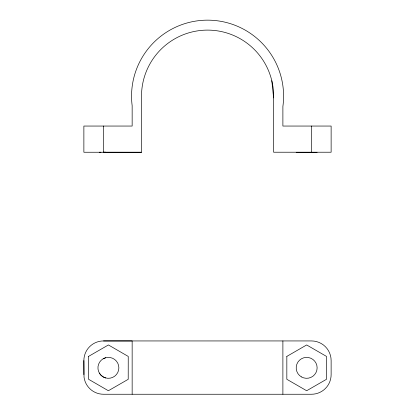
<?xml version="1.0" encoding="UTF-8"?>
<svg xmlns="http://www.w3.org/2000/svg" width="415" height="415" viewBox="0 0 415 415"><rect width="100%" height="100%" fill="white"/><g stroke="black" fill="none" stroke-linecap="round" stroke-linejoin="round"><path stroke-width="0.62" d="M273.615 97.904A66.063 66.063 0 0 0 209.305 30.129A66.063 66.063 0 0 0 141.531 94.438L141.531 152.258L83.872 152.248L83.877 126.056L132.152 126.051L132.152 105.701A76.023 76.023 0 0 1 207.967 20.153A76.023 76.023 0 0 1 282.89 106.489L282.89 126.051L331.129 126.051L331.129 152.222L273.615 152.222L273.615 97.904L271.815 80.754M103.501 340.948L311.504 340.938A19.624 19.624 0 0 1 325.381 346.686L327.077 348.616A19.624 19.624 0 0 1 331.129 360.562L331.129 374.626A19.624 19.624 0 0 1 311.504 394.25L103.496 394.25A19.624 19.624 0 0 1 84.038 377.188L83.872 360.562A19.624 19.624 0 0 1 103.496 340.938L132.152 340.938L132.152 394.25M103.496 126.051L103.496 152.243L103.169 152.248L141.531 152.258M105.69 377.956L103.169 376.908A10.463 10.463 0 0 1 103.169 358.783L105.69 357.735M99.335 152.248L101.001 152.248M296.196 152.295L317.127 152.295M99.335 373.08L101.001 375.248L103.169 376.908A10.463 10.463 0 0 0 118.866 367.846A10.463 10.463 0 0 0 103.169 358.783M311.504 126.051L311.504 152.222M282.89 340.938L282.89 394.25M83.872 360.562L83.872 374.626M88.587 356.376L88.561 379.269L108.372 390.738L128.214 379.315L128.24 356.423L108.424 344.953L88.587 356.376M286.838 356.392L286.832 379.289L306.654 390.738L326.486 379.3L326.491 356.407L306.664 344.953L286.838 356.392M105.69 152.248L103.496 152.248L105.69 152.248M301.43 376.908A10.463 10.463 0 0 0 317.127 367.846A10.463 10.463 0 0 0 301.43 358.783A10.463 10.463 0 0 0 301.43 376.908"/></g></svg>
